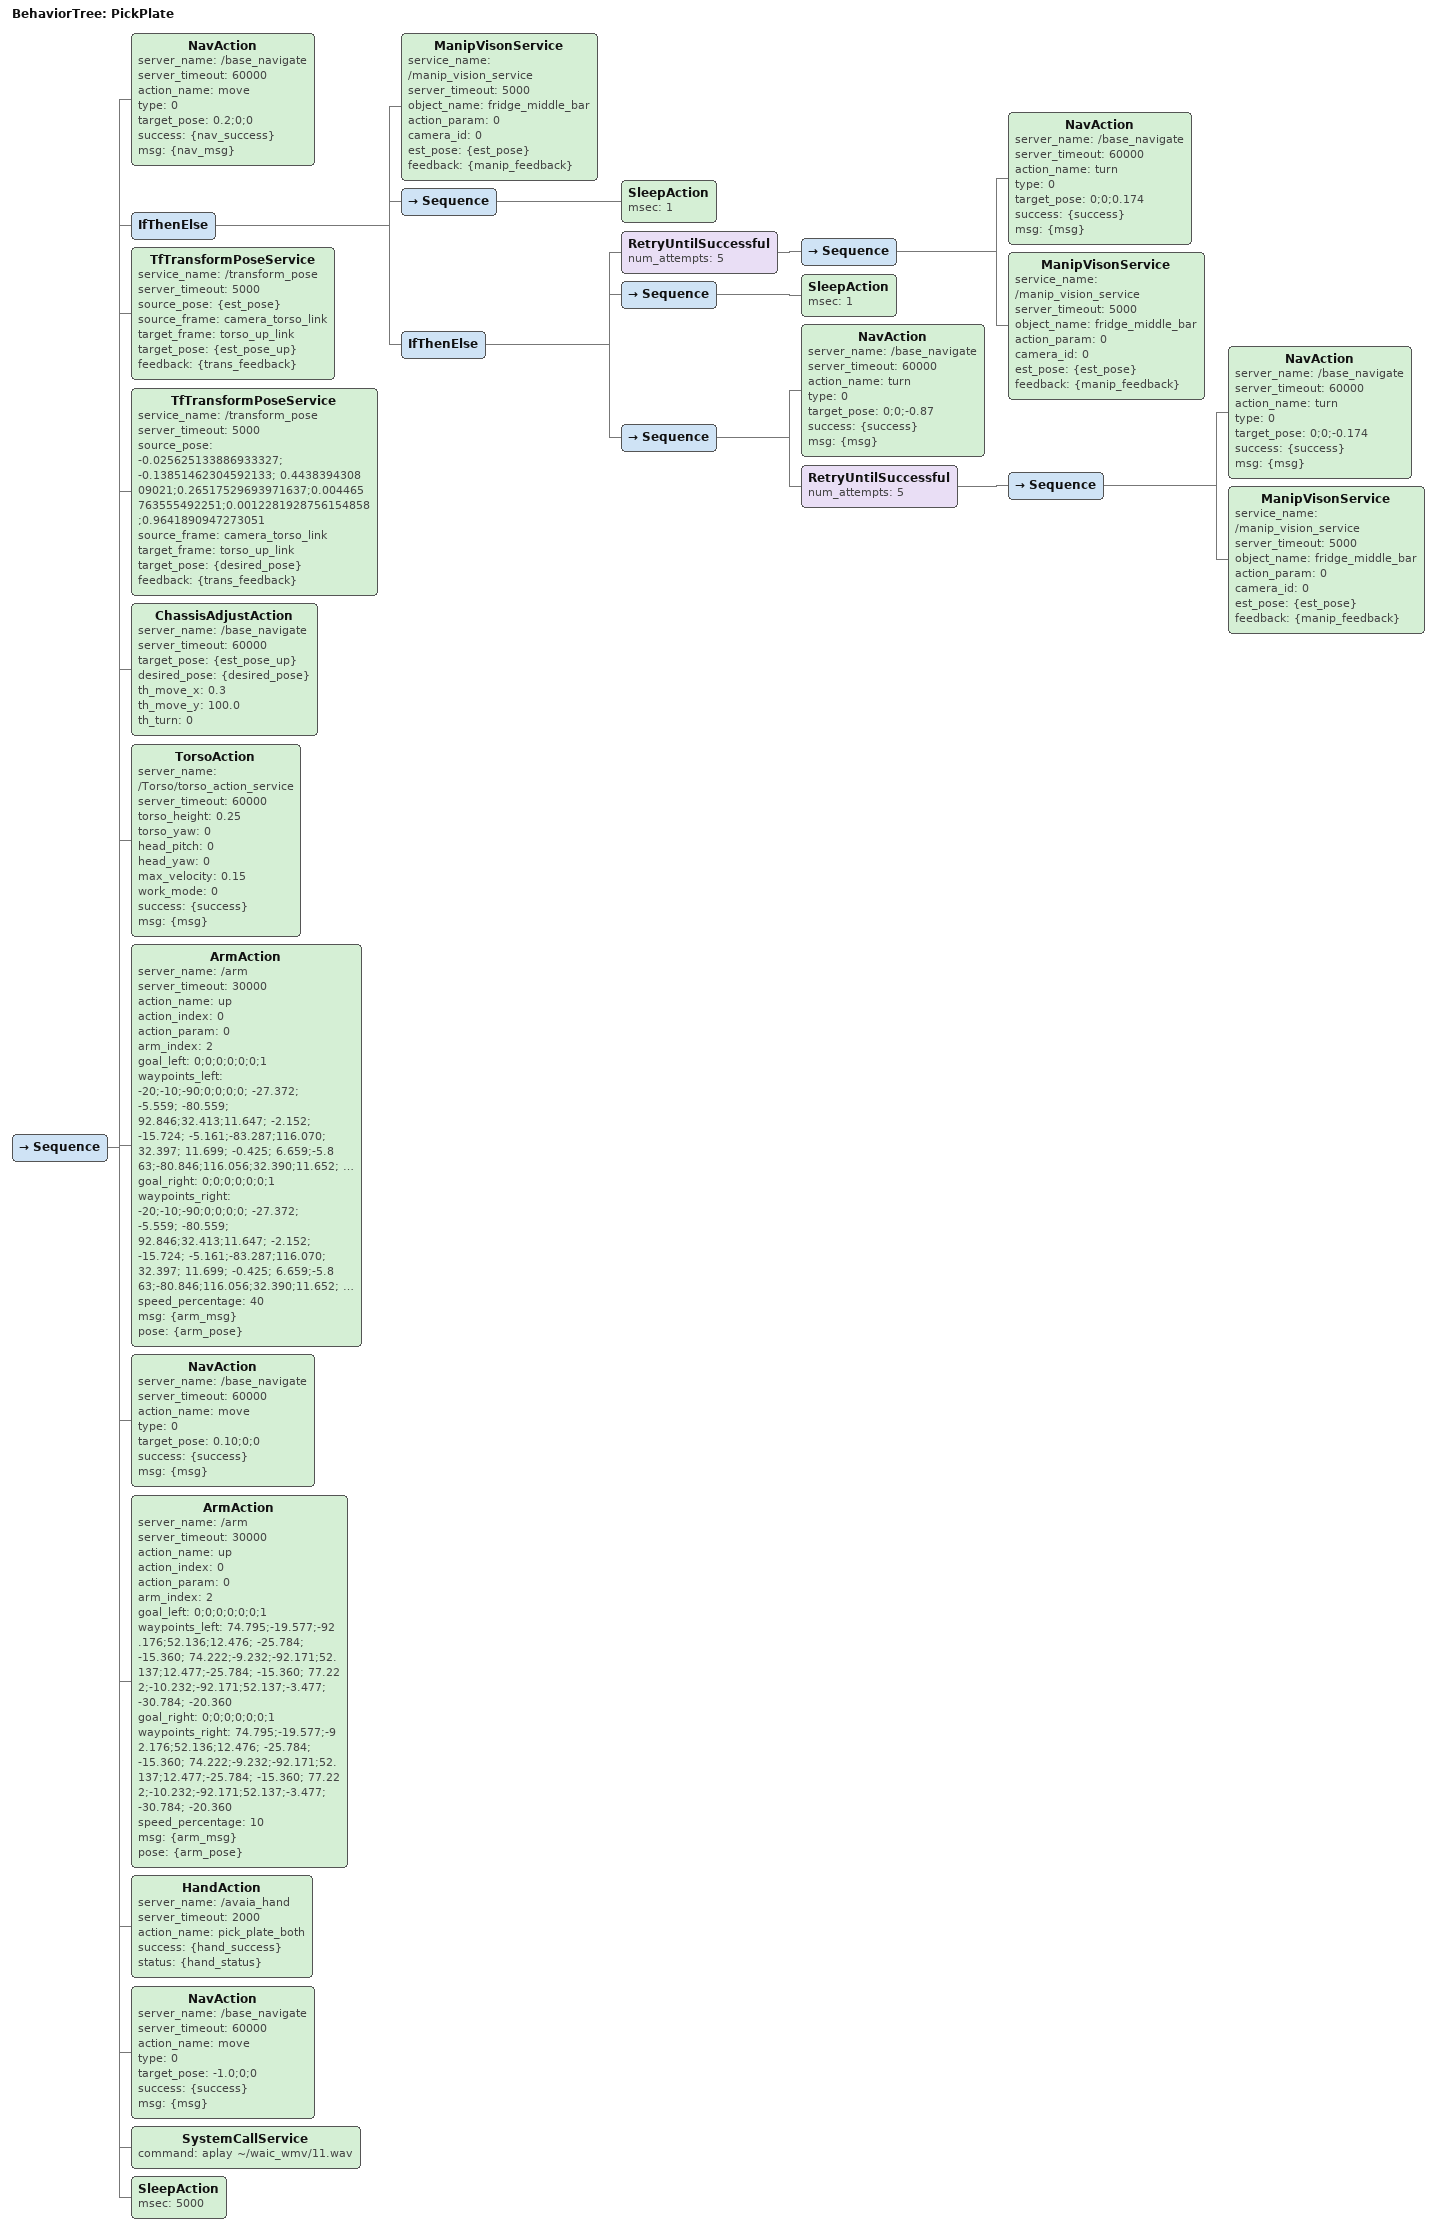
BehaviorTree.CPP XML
<?xml version="1.0" encoding="UTF-8"?>
<root BTCPP_format="4"
      main_tree_to_execute="PickPlate">
  <BehaviorTree ID="PickPlate">
    <Sequence>
      <NavAction server_name="/base_navigate"
                 server_timeout="60000"
                 action_name="move"
                 type="0"
                 target_pose="0.2;0;0"
                 success="{nav_success}"
                 msg="{nav_msg}"/>
      <IfThenElse>
        <ManipVisonService service_name="/manip_vision_service"
                            server_timeout="5000"
                            object_name="fridge_middle_bar"
                            action_param="0"
                            camera_id="0"
                            est_pose="{est_pose}"
                            feedback="{manip_feedback}"/>
        <Sequence>
          <SleepAction msec="1"/>
        </Sequence>
        <IfThenElse>
          <RetryUntilSuccessful num_attempts="5">
            <Sequence>
              <NavAction server_name="/base_navigate"
                    server_timeout="60000"
                    action_name="turn"
                    type="0"
                    target_pose="0;0;0.174"
                    success="{success}"
                    msg="{msg}"/>
              <ManipVisonService service_name="/manip_vision_service"
                                  server_timeout="5000"
                                  object_name="fridge_middle_bar"
                                  action_param="0"
                                  camera_id="0"
                                  est_pose="{est_pose}"
                                  feedback="{manip_feedback}"/>
            </Sequence>
          </RetryUntilSuccessful>
          <Sequence>
            <SleepAction msec="1"/>
          </Sequence>
          <Sequence>
            <NavAction server_name="/base_navigate"
                  server_timeout="60000"
                  action_name="turn"
                  type="0"
                  target_pose="0;0;-0.87"
                  success="{success}"
                  msg="{msg}"/>
            <RetryUntilSuccessful num_attempts="5">
              <Sequence>
                <NavAction server_name="/base_navigate"
                      server_timeout="60000"
                      action_name="turn"
                      type="0"
                      target_pose="0;0;-0.174"
                      success="{success}"
                      msg="{msg}"/>
                <ManipVisonService service_name="/manip_vision_service"
                                    server_timeout="5000"
                                    object_name="fridge_middle_bar"
                                    action_param="0"
                                    camera_id="0"
                                    est_pose="{est_pose}"
                                    feedback="{manip_feedback}"/>
              </Sequence>
            </RetryUntilSuccessful>
          </Sequence>
        </IfThenElse>
      </IfThenElse>
      <TfTransformPoseService service_name="/transform_pose"
                              server_timeout="5000"
                              source_pose="{est_pose}"
                              source_frame="camera_torso_link"
                              target_frame="torso_up_link"
                              target_pose="{est_pose_up}"
                              feedback="{trans_feedback}"/>
      <TfTransformPoseService service_name="/transform_pose"
                              server_timeout="5000"
                              source_pose="-0.025625133886933327; -0.13851462304592133; 0.443839430809021;0.26517529693971637;0.004465763555492251;0.0012281928756154858;0.9641890947273051"
                              source_frame="camera_torso_link"
                              target_frame="torso_up_link"
                              target_pose="{desired_pose}"
                              feedback="{trans_feedback}"/>
      <ChassisAdjustAction server_name="/base_navigate"
                          server_timeout="60000"
                          target_pose="{est_pose_up}"
                          desired_pose="{desired_pose}"
                          th_move_x="0.3"
                          th_move_y="100.0"
                          th_turn="0" />
      <TorsoAction server_name="/Torso/torso_action_service"
                   server_timeout="60000"
                   torso_height="0.25"
                   torso_yaw="0"
                   head_pitch="0"
                   head_yaw="0"
                   max_velocity="0.15"
                   work_mode="0"
                   success="{success}"
                   msg="{msg}"/>
      <ArmAction server_name="/arm"
                 server_timeout="30000"
                 action_name="up"
                 action_index="0"
                 action_param="0"
                 arm_index="2"
                 goal_left="0;0;0;0;0;0;1"
                 waypoints_left="-20;-10;-90;0;0;0;0;
                                -27.372; -5.559; -80.559; 92.846;32.413;11.647; -2.152;
                                -15.724; -5.161;-83.287;116.070; 32.397; 11.699; -0.425;
                                6.659;-5.863;-80.846;116.056;32.390;11.652; -0.465;
                                63.641;-20.538;-94.036;72.299;32.375; -32.981; -10.469

                                "
                 goal_right="0;0;0;0;0;0;1"
                 waypoints_right="-20;-10;-90;0;0;0;0;
                                -27.372; -5.559; -80.559; 92.846;32.413;11.647; -2.152;
                                -15.724; -5.161;-83.287;116.070; 32.397; 11.699; -0.425;
                                6.659;-5.863;-80.846;116.056;32.390;11.652; -0.465;
                                63.641;-20.538;-94.036;72.299;32.375; -32.981; -10.469
                                "
                 speed_percentage="40"
                 msg="{arm_msg}"
                 pose="{arm_pose}"/>
      <NavAction server_name="/base_navigate"
                  server_timeout="60000"
                  action_name="move"
                  type="0"
                  target_pose="0.10;0;0"
                  success="{success}"
                  msg="{msg}"/>
      <ArmAction server_name="/arm"
                 server_timeout="30000"
                 action_name="up"
                 action_index="0"
                 action_param="0"
                 arm_index="2"
                 goal_left="0;0;0;0;0;0;1"
                 waypoints_left=
                              "74.795;-19.577;-92.176;52.136;12.476; -25.784; -15.360;
                                74.222;-9.232;-92.171;52.137;12.477;-25.784; -15.360;
                                 77.222;-10.232;-92.171;52.137;-3.477; -30.784; -20.360"
                 goal_right="0;0;0;0;0;0;1"
                 waypoints_right="74.795;-19.577;-92.176;52.136;12.476; -25.784; -15.360;
                                74.222;-9.232;-92.171;52.137;12.477;-25.784; -15.360;
                                 77.222;-10.232;-92.171;52.137;-3.477; -30.784; -20.360"
                 speed_percentage="10"
                 msg="{arm_msg}"
                 pose="{arm_pose}"/>
      <HandAction server_name="/avaia_hand"
                  server_timeout="2000"
                  action_name="pick_plate_both"
                  success="{hand_success}"
                  status="{hand_status}"/>
      <NavAction server_name="/base_navigate"
                  server_timeout="60000"
                  action_name="move"
                  type="0"
                  target_pose="-1.0;0;0"
                  success="{success}"
                  msg="{msg}"/>
       <SystemCallService command="aplay ~/waic_wmv/11.wav"/>
         <!--等待关好门-->
      <SleepAction msec="5000"/>
    </Sequence>
  </BehaviorTree>
</root>
